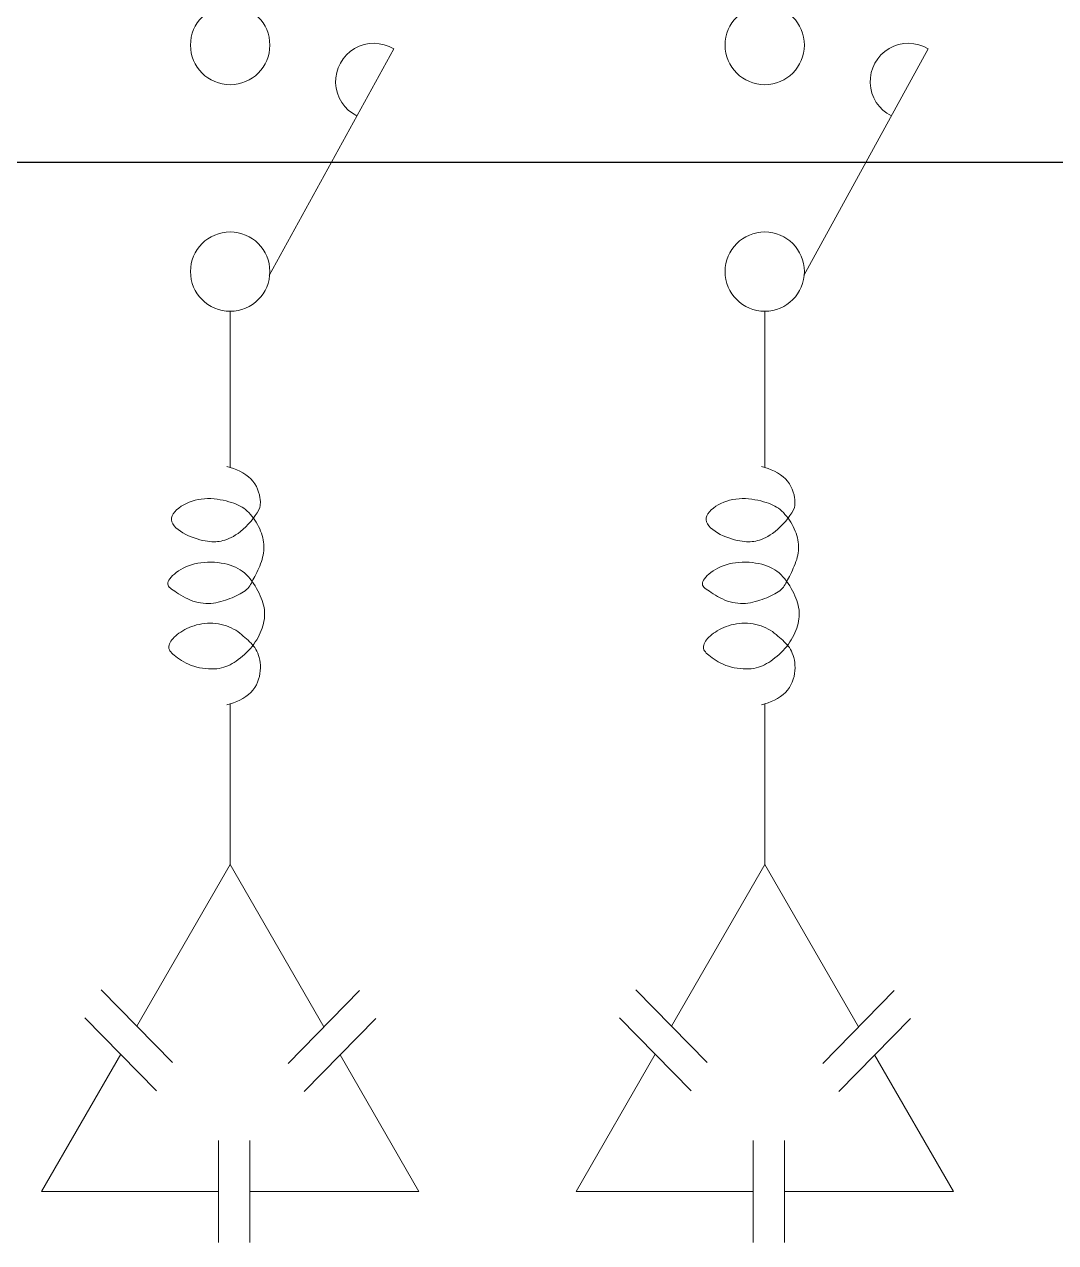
# Model space of a CAD drawing. Extents: x -5343388 to 7033982, y -486386 to 188356.
# Drawn here: x 342435 to 344080, y -411899 to -409956 of the extents above; entities that cross this region are included whole.
import ezdxf

# ---------------------------------------------------------------- set-up
doc = ezdxf.new("R2010")
doc.units = 0
doc.header["$MEASUREMENT"] = 0
doc.layers.add('wire', color=3, linetype='Continuous')
doc.layers.add('Wire Hatch', color=7, linetype='Continuous', lineweight=15)

msp = doc.modelspace()

# ---------------------------------------------------------------- linework, layer by layer
at = {"layer": 'wire'}
msp.add_lwpolyline([(338660.66116, -410175.87051), (346766.21599, -410175.87051)], dxfattribs=at)
at = {"layer": 'Wire Hatch'}
for p, q in [((342826.05997, -410356.6739), (343024.6288, -409995.06712)), ((343678.8086, -410356.6739), (343877.37742, -409995.06712)), ((342763.75441, -410662.74337), (342763.75441, -410413.68431)), ((343616.50304, -410662.74337), (343616.50304, -410413.68431)), ((342763.75441, -410662.74337), (342758.5224, -410661.19329)), ((342769.00031, -410664.54937), (342763.75441, -410662.74337)), ((342774.18904, -410666.61799), (342769.00031, -410664.54937)), ((342779.24953, -410668.9559), (342774.18904, -410666.61799)), ((342784.11071, -410671.56977), (342779.24953, -410668.9559)), ((342788.70154, -410674.46629), (342784.11071, -410671.56977)), ((342792.95095, -410677.65212), (342788.70154, -410674.46629)), ((343616.50304, -410662.74337), (343611.27102, -410661.19329)), ((343621.74894, -410664.54937), (343616.50304, -410662.74337)), ((343626.93766, -410666.61799), (343621.74894, -410664.54937)), ((343631.99815, -410668.9559), (343626.93766, -410666.61799)), ((343636.85934, -410671.56977), (343631.99815, -410668.9559)), ((343641.45016, -410674.46629), (343636.85934, -410671.56977)), ((343645.69957, -410677.65212), (343641.45016, -410674.46629)), ((342796.78787, -410681.13394), (342792.95095, -410677.65212)), ((342800.15635, -410684.90917), (342796.78787, -410681.13394)), ((342803.06089, -410688.9381), (342800.15635, -410684.90917)), ((342805.5211, -410693.17178), (342803.06089, -410688.9381)), ((342807.55656, -410697.56124), (342805.5211, -410693.17178)), ((343649.53649, -410681.13394), (343645.69957, -410677.65212)), ((343652.90497, -410684.90917), (343649.53649, -410681.13394)), ((343655.80952, -410688.9381), (343652.90497, -410684.90917)), ((343658.26972, -410693.17178), (343655.80952, -410688.9381)), ((343660.30519, -410697.56124), (343658.26972, -410693.17178)), ((342707.74572, -410715.16753), (342712.63618, -410714.06441)), ((342712.63618, -410714.06441), (342717.62139, -410713.25061)), ((342717.62139, -410713.25061), (342722.67847, -410712.73058)), ((342722.67847, -410712.73058), (342727.78456, -410712.50877)), ((342727.78456, -410712.50877), (342732.91352, -410712.58333)), ((342732.91352, -410712.58333), (342738.02615, -410712.92717)), ((342738.02615, -410712.92717), (342743.07997, -410713.50692)), ((342743.07997, -410713.50692), (342748.0325, -410714.28919)), ((342748.0325, -410714.28919), (342752.84128, -410715.2406)), ((342809.1869, -410702.05753), (342807.55656, -410697.56124)), ((342810.4317, -410706.61169), (342809.1869, -410702.05753)), ((342811.31058, -410711.17474), (342810.4317, -410706.61169)), ((342811.31058, -410711.17474), (342811.58147, -410713.33528)), ((342811.58147, -410713.33528), (342811.7753, -410715.07153)), ((342811.7753, -410715.07153), (342811.8924, -410716.56774)), ((343560.49435, -410715.16753), (343565.3848, -410714.06441)), ((343565.3848, -410714.06441), (343570.37001, -410713.25061)), ((343570.37001, -410713.25061), (343575.42709, -410712.73058)), ((343575.42709, -410712.73058), (343580.53318, -410712.50877)), ((343580.53318, -410712.50877), (343585.66215, -410712.58333)), ((343585.66215, -410712.58333), (343590.77477, -410712.92717)), ((343590.77477, -410712.92717), (343595.82859, -410713.50692)), ((343595.82859, -410713.50692), (343600.78112, -410714.28919)), ((343600.78112, -410714.28919), (343605.5899, -410715.2406)), ((343661.93552, -410702.05753), (343660.30519, -410697.56124)), ((343663.18032, -410706.61169), (343661.93552, -410702.05753)), ((343664.0592, -410711.17474), (343663.18032, -410706.61169)), ((343664.0592, -410711.17474), (343664.33009, -410713.33528)), ((343664.33009, -410713.33528), (343664.52392, -410715.07153)), ((343664.52392, -410715.07153), (343664.64102, -410716.56774)), ((342673.08577, -410736.68851), (342675.4517, -410733.51949)), ((342675.4517, -410733.51949), (342678.37105, -410730.46688)), ((342678.37105, -410730.46688), (342681.75773, -410727.56835)), ((342681.75773, -410727.56835), (342685.52567, -410724.86155)), ((342685.52567, -410724.86155), (342689.58879, -410722.38414)), ((342689.58879, -410722.38414), (342693.87155, -410720.16827)), ((342693.87155, -410720.16827), (342698.34054, -410718.22391)), ((342698.34054, -410718.22391), (342702.97289, -410716.55551)), ((342702.97289, -410716.55551), (342707.74572, -410715.16753)), ((342752.84128, -410715.2406), (342757.46382, -410716.32776)), ((342757.46382, -410716.32776), (342761.85767, -410717.5173)), ((342761.85767, -410717.5173), (342765.98033, -410718.77583)), ((342765.98033, -410718.77583), (342769.80241, -410720.07999)), ((342769.80241, -410720.07999), (342773.34678, -410721.44646)), ((342773.34678, -410721.44646), (342776.64938, -410722.90195)), ((342776.64938, -410722.90195), (342779.74614, -410724.47316)), ((342779.74614, -410724.47316), (342782.67301, -410726.18681)), ((342782.67301, -410726.18681), (342785.46592, -410728.0696)), ((342785.46592, -410728.0696), (342788.16082, -410730.14824)), ((342788.16082, -410730.14824), (342790.79364, -410732.44942)), ((342790.79364, -410732.44942), (342793.39107, -410734.9906)), ((342809.53356, -410730.6108), (342806.89394, -410735.12707)), ((342811.33815, -410726.89637), (342809.53356, -410730.6108)), ((342811.59989, -410723.83684), (342811.33815, -410726.89637)), ((342811.7865, -410721.45845), (342811.59989, -410723.83684)), ((342811.89767, -410719.57696), (342811.7865, -410721.45845)), ((342811.8924, -410716.56774), (342811.93308, -410718.00813)), ((342811.93308, -410718.00813), (342811.89767, -410719.57696)), ((343525.83439, -410736.68851), (343528.20032, -410733.51949)), ((343528.20032, -410733.51949), (343531.11967, -410730.46688)), ((343531.11967, -410730.46688), (343534.50635, -410727.56835)), ((343534.50635, -410727.56835), (343538.27429, -410724.86155)), ((343538.27429, -410724.86155), (343542.33742, -410722.38414)), ((343542.33742, -410722.38414), (343546.62017, -410720.16827)), ((343546.62017, -410720.16827), (343551.08916, -410718.22391)), ((343551.08916, -410718.22391), (343555.72151, -410716.55551)), ((343555.72151, -410716.55551), (343560.49435, -410715.16753)), ((343605.5899, -410715.2406), (343610.21245, -410716.32776)), ((343610.21245, -410716.32776), (343614.60629, -410717.5173)), ((343614.60629, -410717.5173), (343618.72895, -410718.77583)), ((343618.72895, -410718.77583), (343622.55103, -410720.07999)), ((343622.55103, -410720.07999), (343626.0954, -410721.44646)), ((343626.0954, -410721.44646), (343629.398, -410722.90195)), ((343629.398, -410722.90195), (343632.49476, -410724.47316)), ((343632.49476, -410724.47316), (343635.42163, -410726.18681)), ((343635.42163, -410726.18681), (343638.21455, -410728.0696)), ((343638.21455, -410728.0696), (343640.90944, -410730.14824)), ((343640.90944, -410730.14824), (343643.54226, -410732.44942)), ((343643.54226, -410732.44942), (343646.13969, -410734.9906)), ((343662.28218, -410730.6108), (343659.64256, -410735.12707)), ((343664.08677, -410726.89637), (343662.28218, -410730.6108)), ((343664.34851, -410723.83684), (343664.08677, -410726.89637)), ((343664.53512, -410721.45845), (343664.34851, -410723.83684)), ((343664.6463, -410719.57696), (343664.53512, -410721.45845)), ((343664.64102, -410716.56774), (343664.6817, -410718.00813)), ((343664.6817, -410718.00813), (343664.6463, -410719.57696)), ((342670.16925, -410746.51739), (342670.35846, -410743.22512)), ((342670.84763, -410749.77773), (342670.16925, -410746.51739)), ((342670.35846, -410743.22512), (342671.35933, -410739.93628)), ((342672.32901, -410752.98003), (342670.84763, -410749.77773)), ((342671.35933, -410739.93628), (342673.08577, -410736.68851)), ((342674.51868, -410756.1005), (342672.32901, -410752.98003)), ((342792.59232, -410753.38442), (342788.50345, -410757.58562)), ((342796.56027, -410748.95571), (342792.59232, -410753.38442)), ((342793.39107, -410734.9906), (342795.94275, -410737.75209)), ((342795.94275, -410737.75209), (342798.42909, -410740.70499)), ((342800.32283, -410744.38176), (342796.56027, -410748.95571)), ((342798.42909, -410740.70499), (342800.83048, -410743.82034)), ((342803.79554, -410739.7448), (342800.32283, -410744.38176)), ((342800.83048, -410743.82034), (342803.12733, -410747.06923)), ((342803.12733, -410747.06923), (342805.30002, -410750.42272)), ((342806.89394, -410735.12707), (342803.79554, -410739.7448)), ((342805.30002, -410750.42272), (342807.32895, -410753.85187)), ((342807.32895, -410753.85187), (342809.19452, -410757.32776)), ((343522.91787, -410746.51739), (343523.10708, -410743.22512)), ((343523.59625, -410749.77773), (343522.91787, -410746.51739)), ((343523.10708, -410743.22512), (343524.10795, -410739.93628)), ((343525.07763, -410752.98003), (343523.59625, -410749.77773)), ((343524.10795, -410739.93628), (343525.83439, -410736.68851)), ((343527.2673, -410756.1005), (343525.07763, -410752.98003)), ((343645.34094, -410753.38442), (343641.25207, -410757.58562)), ((343649.30889, -410748.95571), (343645.34094, -410753.38442)), ((343646.13969, -410734.9906), (343648.69137, -410737.75209)), ((343648.69137, -410737.75209), (343651.17771, -410740.70499)), ((343653.07145, -410744.38176), (343649.30889, -410748.95571)), ((343651.17771, -410740.70499), (343653.57911, -410743.82034)), ((343656.54417, -410739.7448), (343653.07145, -410744.38176)), ((343653.57911, -410743.82034), (343655.87595, -410747.06923)), ((343655.87595, -410747.06923), (343658.04864, -410750.42272)), ((343659.64256, -410735.12707), (343656.54417, -410739.7448)), ((343658.04864, -410750.42272), (343660.07757, -410753.85187)), ((343660.07757, -410753.85187), (343661.94314, -410757.32776)), ((342677.32191, -410759.11536), (342674.51868, -410756.1005)), ((342680.64398, -410762.00081), (342677.32191, -410759.11536)), ((342684.39016, -410764.73306), (342680.64398, -410762.00081)), ((342688.46574, -410767.28832), (342684.39016, -410764.73306)), ((342692.77598, -410769.6428), (342688.46574, -410767.28832)), ((342697.23264, -410771.77728), (342692.77598, -410769.6428)), ((342701.77338, -410773.69076), (342697.23264, -410771.77728)), ((342768.81692, -410772.85607), (342765.24923, -410774.72616)), ((342772.51407, -410770.63521), (342768.81692, -410772.85607)), ((342776.3417, -410768.02244), (342772.51407, -410770.63521)), ((342780.3008, -410764.97659), (342776.3417, -410768.02244)), ((342784.37812, -410761.47709), (342780.3008, -410764.97659)), ((342788.50345, -410757.58562), (342784.37812, -410761.47709)), ((342809.19452, -410757.32776), (342810.88013, -410760.82554)), ((342810.88013, -410760.82554), (342812.38113, -410764.33666)), ((342812.38113, -410764.33666), (342813.69591, -410767.85669)), ((342813.69591, -410767.85669), (342814.82282, -410771.38117)), ((342814.82282, -410771.38117), (342815.76024, -410774.90565)), ((343530.07053, -410759.11536), (343527.2673, -410756.1005)), ((343533.3926, -410762.00081), (343530.07053, -410759.11536)), ((343537.13879, -410764.73306), (343533.3926, -410762.00081)), ((343541.21436, -410767.28832), (343537.13879, -410764.73306)), ((343545.5246, -410769.6428), (343541.21436, -410767.28832)), ((343549.98127, -410771.77728), (343545.5246, -410769.6428)), ((343554.522, -410773.69076), (343549.98127, -410771.77728)), ((343621.56554, -410772.85607), (343617.99785, -410774.72616)), ((343625.2627, -410770.63521), (343621.56554, -410772.85607)), ((343629.09032, -410768.02244), (343625.2627, -410770.63521)), ((343633.04942, -410764.97659), (343629.09032, -410768.02244)), ((343637.12674, -410761.47709), (343633.04942, -410764.97659)), ((343641.25207, -410757.58562), (343637.12674, -410761.47709)), ((343661.94314, -410757.32776), (343663.62875, -410760.82554)), ((343663.62875, -410760.82554), (343665.12975, -410764.33666)), ((343665.12975, -410764.33666), (343666.44453, -410767.85669)), ((343666.44453, -410767.85669), (343667.57144, -410771.38117)), ((343667.57144, -410771.38117), (343668.50886, -410774.90565)), ((342706.34232, -410775.38686), (342701.77338, -410773.69076)), ((342710.88358, -410776.86914), (342706.34232, -410775.38686)), ((342715.3413, -410778.14121), (342710.88358, -410776.86914)), ((342719.6596, -410779.20665), (342715.3413, -410778.14121)), ((342723.78262, -410780.06904), (342719.6596, -410779.20665)), ((342727.65446, -410780.73198), (342723.78262, -410780.06904)), ((342731.23758, -410781.19951), (342727.65446, -410780.73198)), ((342734.56759, -410781.47753), (342731.23758, -410781.19951)), ((342737.69845, -410781.57239), (342734.56759, -410781.47753)), ((342740.68409, -410781.49046), (342737.69845, -410781.57239)), ((342743.57844, -410781.23808), (342740.68409, -410781.49046)), ((342746.43546, -410780.82161), (342743.57844, -410781.23808)), ((342749.30907, -410780.24741), (342746.43546, -410780.82161)), ((342752.25321, -410779.52184), (342749.30907, -410780.24741)), ((342755.31301, -410778.64332), (342752.25321, -410779.52184)), ((342758.49828, -410777.57864), (342755.31301, -410778.64332)), ((342761.81002, -410776.28664), (342758.49828, -410777.57864)), ((342765.24923, -410774.72616), (342761.81002, -410776.28664)), ((342815.76024, -410774.90565), (342816.50652, -410778.42568)), ((342816.50652, -410778.42568), (342817.06004, -410781.93681)), ((342817.06004, -410781.93681), (342817.41916, -410785.43458)), ((342817.5542, -410792.38414), (342817.33584, -410795.84334)), ((342817.41916, -410785.43458), (342817.58306, -410788.91604)), ((342817.58306, -410788.91604), (342817.5542, -410792.38414)), ((343559.09094, -410775.38686), (343554.522, -410773.69076)), ((343563.63221, -410776.86914), (343559.09094, -410775.38686)), ((343568.08993, -410778.14121), (343563.63221, -410776.86914)), ((343572.40823, -410779.20665), (343568.08993, -410778.14121)), ((343576.53124, -410780.06904), (343572.40823, -410779.20665)), ((343580.40309, -410780.73198), (343576.53124, -410780.06904)), ((343583.9862, -410781.19951), (343580.40309, -410780.73198)), ((343587.31622, -410781.47753), (343583.9862, -410781.19951)), ((343590.44707, -410781.57239), (343587.31622, -410781.47753)), ((343593.43271, -410781.49046), (343590.44707, -410781.57239)), ((343596.32707, -410781.23808), (343593.43271, -410781.49046)), ((343599.18408, -410780.82161), (343596.32707, -410781.23808)), ((343602.05769, -410780.24741), (343599.18408, -410780.82161)), ((343605.00184, -410779.52184), (343602.05769, -410780.24741)), ((343608.06163, -410778.64332), (343605.00184, -410779.52184)), ((343611.2469, -410777.57864), (343608.06163, -410778.64332)), ((343614.55864, -410776.28664), (343611.2469, -410777.57864)), ((343617.99785, -410774.72616), (343614.55864, -410776.28664)), ((343668.50886, -410774.90565), (343669.25514, -410778.42568)), ((343669.25514, -410778.42568), (343669.80866, -410781.93681)), ((343669.80866, -410781.93681), (343670.16778, -410785.43458)), ((343670.30282, -410792.38414), (343670.08447, -410795.84334)), ((343670.16778, -410785.43458), (343670.33168, -410788.91604)), ((343670.33168, -410788.91604), (343670.30282, -410792.38414)), ((342814.63278, -410809.68013), (342813.51594, -410813.16159)), ((342815.57646, -410806.21203), (342814.63278, -410809.68013)), ((342816.3437, -410802.75283), (342815.57646, -410806.21203)), ((342816.93126, -410799.29808), (342816.3437, -410802.75283)), ((342817.33584, -410795.84334), (342816.93126, -410799.29808)), ((343667.3814, -410809.68013), (343666.26456, -410813.16159)), ((343668.32508, -410806.21203), (343667.3814, -410809.68013)), ((343669.09233, -410802.75283), (343668.32508, -410806.21203)), ((343669.67988, -410799.29808), (343669.09233, -410802.75283)), ((343670.08447, -410795.84334), (343669.67988, -410799.29808)), ((342674.72738, -410832.86782), (342677.81843, -410830.38006)), ((342677.81843, -410830.38006), (342681.22476, -410827.97464)), ((342681.22476, -410827.97464), (342684.91996, -410825.69015)), ((342684.91996, -410825.69015), (342688.88308, -410823.55031)), ((342688.88308, -410823.55031), (342693.0945, -410821.57516)), ((342693.0945, -410821.57516), (342697.53463, -410819.78473)), ((342697.53463, -410819.78473), (342702.18386, -410818.19905)), ((342702.18386, -410818.19905), (342707.02258, -410816.83814)), ((342707.02258, -410816.83814), (342712.0312, -410815.72205)), ((342712.0312, -410815.72205), (342717.19012, -410814.87078)), ((342717.19012, -410814.87078), (342722.47481, -410814.2992)), ((342722.47481, -410814.2992), (342727.84119, -410814.00135)), ((342727.84119, -410814.00135), (342733.24024, -410813.96611)), ((342733.24024, -410813.96611), (342738.62296, -410814.18236)), ((342738.62296, -410814.18236), (342743.94033, -410814.63896)), ((342743.94033, -410814.63896), (342749.14335, -410815.32479)), ((342749.14335, -410815.32479), (342754.18301, -410816.22872)), ((342754.18301, -410816.22872), (342759.0103, -410817.33963)), ((342759.0103, -410817.33963), (342763.58711, -410818.64972)), ((342763.58711, -410818.64972), (342767.91887, -410820.16455)), ((342767.91887, -410820.16455), (342772.02193, -410821.89304)), ((342772.02193, -410821.89304), (342775.91262, -410823.84408)), ((342775.91262, -410823.84408), (342779.60729, -410826.02657)), ((342779.60729, -410826.02657), (342783.12225, -410828.44942)), ((342783.12225, -410828.44942), (342786.47385, -410831.12152)), ((342786.47385, -410831.12152), (342789.67844, -410834.05179)), ((342806.12934, -410830.32219), (342804.53767, -410833.53844)), ((342807.73081, -410827.00135), (342806.12934, -410830.32219)), ((342809.30615, -410823.60038), (342807.73081, -410827.00135)), ((342810.81941, -410820.14378), (342809.30615, -410823.60038)), ((342812.23465, -410816.65602), (342810.81941, -410820.14378)), ((342813.51594, -410813.16159), (342812.23465, -410816.65602)), ((343527.476, -410832.86782), (343530.56705, -410830.38006)), ((343530.56705, -410830.38006), (343533.97338, -410827.97464)), ((343533.97338, -410827.97464), (343537.66858, -410825.69015)), ((343537.66858, -410825.69015), (343541.6317, -410823.55031)), ((343541.6317, -410823.55031), (343545.84312, -410821.57516)), ((343545.84312, -410821.57516), (343550.28325, -410819.78473)), ((343550.28325, -410819.78473), (343554.93248, -410818.19905)), ((343554.93248, -410818.19905), (343559.77121, -410816.83814)), ((343559.77121, -410816.83814), (343564.77983, -410815.72205)), ((343564.77983, -410815.72205), (343569.93874, -410814.87078)), ((343569.93874, -410814.87078), (343575.22344, -410814.2992)), ((343575.22344, -410814.2992), (343580.58982, -410814.00135)), ((343580.58982, -410814.00135), (343585.98887, -410813.96611)), ((343585.98887, -410813.96611), (343591.37158, -410814.18236)), ((343591.37158, -410814.18236), (343596.68895, -410814.63896)), ((343596.68895, -410814.63896), (343601.89197, -410815.32479)), ((343601.89197, -410815.32479), (343606.93163, -410816.22872)), ((343606.93163, -410816.22872), (343611.75892, -410817.33963)), ((343611.75892, -410817.33963), (343616.33573, -410818.64972)), ((343616.33573, -410818.64972), (343620.66749, -410820.16455)), ((343620.66749, -410820.16455), (343624.77055, -410821.89304)), ((343624.77055, -410821.89304), (343628.66125, -410823.84408)), ((343628.66125, -410823.84408), (343632.35591, -410826.02657)), ((343632.35591, -410826.02657), (343635.87087, -410828.44942)), ((343635.87087, -410828.44942), (343639.22248, -410831.12152)), ((343639.22248, -410831.12152), (343642.42706, -410834.05179)), ((343658.87796, -410830.32219), (343657.28629, -410833.53844)), ((343660.47944, -410827.00135), (343658.87796, -410830.32219)), ((343662.05477, -410823.60038), (343660.47944, -410827.00135)), ((343663.56803, -410820.14378), (343662.05477, -410823.60038)), ((343664.98328, -410816.65602), (343663.56803, -410820.14378)), ((343666.26456, -410813.16159), (343664.98328, -410816.65602)), ((342664.24157, -410849.05105), (342664.35728, -410847.15565)), ((342664.60777, -410850.78176), (342664.24157, -410849.05105)), ((342664.35728, -410847.15565), (342664.97342, -410845.06181)), ((342665.42811, -410852.39675), (342664.60777, -410850.78176)), ((342664.97342, -410845.06181), (342666.07147, -410842.7966)), ((342666.07147, -410842.7966), (342667.62367, -410840.40231)), ((342667.62367, -410840.40231), (342669.60223, -410837.92123)), ((342669.60223, -410837.92123), (342671.97939, -410835.39563)), ((342671.97939, -410835.39563), (342674.72738, -410832.86782)), ((342789.67844, -410834.05179), (342792.74852, -410837.24096)), ((342792.74852, -410837.24096), (342795.68137, -410840.65713)), ((342796.29996, -410849.67197), (342794.91957, -410851.8552)), ((342795.68137, -410840.65713), (342798.47048, -410844.26025)), ((342797.60194, -410847.36411), (342796.29996, -410849.67197)), ((342798.87452, -410844.91826), (342797.60194, -410847.36411)), ((342798.47048, -410844.26025), (342801.10929, -410848.01025)), ((342800.1667, -410842.32108), (342798.87452, -410844.91826)), ((342801.52749, -410839.55921), (342800.1667, -410842.32108)), ((342801.10929, -410848.01025), (342803.59127, -410851.86707)), ((342802.99174, -410836.6256), (342801.52749, -410839.55921)), ((342804.53767, -410833.53844), (342802.99174, -410836.6256)), ((343516.99019, -410849.05105), (343517.1059, -410847.15565)), ((343517.35639, -410850.78176), (343516.99019, -410849.05105)), ((343517.1059, -410847.15565), (343517.72204, -410845.06181)), ((343518.17673, -410852.39675), (343517.35639, -410850.78176)), ((343517.72204, -410845.06181), (343518.8201, -410842.7966)), ((343518.8201, -410842.7966), (343520.37229, -410840.40231)), ((343520.37229, -410840.40231), (343522.35085, -410837.92123)), ((343522.35085, -410837.92123), (343524.72801, -410835.39563)), ((343524.72801, -410835.39563), (343527.476, -410832.86782)), ((343642.42706, -410834.05179), (343645.49714, -410837.24096)), ((343645.49714, -410837.24096), (343648.43, -410840.65713)), ((343649.04859, -410849.67197), (343647.66819, -410851.8552)), ((343648.43, -410840.65713), (343651.2191, -410844.26025)), ((343650.35057, -410847.36411), (343649.04859, -410849.67197)), ((343651.62314, -410844.91826), (343650.35057, -410847.36411)), ((343651.2191, -410844.26025), (343653.85791, -410848.01025)), ((343652.91532, -410842.32108), (343651.62314, -410844.91826)), ((343654.27611, -410839.55921), (343652.91532, -410842.32108)), ((343653.85791, -410848.01025), (343656.33989, -410851.86707)), ((343655.74036, -410836.6256), (343654.27611, -410839.55921)), ((343657.28629, -410833.53844), (343655.74036, -410836.6256)), ((342666.67482, -410853.94497), (342665.42811, -410852.39675)), ((342668.32013, -410855.47538), (342666.67482, -410853.94497)), ((342670.33626, -410857.03695), (342668.32013, -410855.47538)), ((342672.69545, -410858.67864), (342670.33626, -410857.03695)), ((342675.36993, -410860.44942), (342672.69545, -410858.67864)), ((342678.3311, -410862.38042), (342675.36993, -410860.44942)), ((342681.54712, -410864.43161), (342678.3311, -410862.38042)), ((342684.98531, -410866.54511), (342681.54712, -410864.43161)), ((342688.61299, -410868.66307), (342684.98531, -410866.54511)), ((342692.3975, -410870.72761), (342688.61299, -410868.66307)), ((342770.22361, -410869.26173), (342766.81673, -410870.70461)), ((342773.52757, -410867.77879), (342770.22361, -410869.26173)), ((342776.7041, -410866.25134), (342773.52757, -410867.77879)), ((342779.72872, -410864.67494), (342776.7041, -410866.25134)), ((342782.5769, -410863.04511), (342779.72872, -410864.67494)), ((342785.22415, -410861.35743), (342782.5769, -410863.04511)), ((342787.64596, -410859.60743), (342785.22415, -410861.35743)), ((342789.81784, -410857.79066), (342787.64596, -410859.60743)), ((342791.72752, -410855.9012), (342789.81784, -410857.79066)), ((342793.41176, -410853.92716), (342791.72752, -410855.9012)), ((342794.91957, -410851.8552), (342793.41176, -410853.92716)), ((342803.59127, -410851.86707), (342805.90989, -410855.79066)), ((342805.90989, -410855.79066), (342808.05862, -410859.74096)), ((342808.05862, -410859.74096), (342810.03093, -410863.6779)), ((342810.03093, -410863.6779), (342811.82026, -410867.56885)), ((342811.82026, -410867.56885), (342813.4201, -410871.41084)), ((343519.42344, -410853.94497), (343518.17673, -410852.39675)), ((343521.06875, -410855.47538), (343519.42344, -410853.94497)), ((343523.08488, -410857.03695), (343521.06875, -410855.47538)), ((343525.44408, -410858.67864), (343523.08488, -410857.03695)), ((343528.11855, -410860.44942), (343525.44408, -410858.67864)), ((343531.07973, -410862.38042), (343528.11855, -410860.44942)), ((343534.29574, -410864.43161), (343531.07973, -410862.38042)), ((343537.73393, -410866.54511), (343534.29574, -410864.43161)), ((343541.36161, -410868.66307), (343537.73393, -410866.54511)), ((343545.14612, -410870.72761), (343541.36161, -410868.66307)), ((343622.97223, -410869.26173), (343619.56536, -410870.70461)), ((343626.27619, -410867.77879), (343622.97223, -410869.26173)), ((343629.45273, -410866.25134), (343626.27619, -410867.77879)), ((343632.47734, -410864.67494), (343629.45273, -410866.25134)), ((343635.32552, -410863.04511), (343632.47734, -410864.67494)), ((343637.97277, -410861.35743), (343635.32552, -410863.04511)), ((343640.39459, -410859.60743), (343637.97277, -410861.35743)), ((343642.56646, -410857.79066), (343640.39459, -410859.60743)), ((343644.47614, -410855.9012), (343642.56646, -410857.79066)), ((343646.16038, -410853.92716), (343644.47614, -410855.9012)), ((343647.66819, -410851.8552), (343646.16038, -410853.92716)), ((343656.33989, -410851.86707), (343658.65852, -410855.79066)), ((343658.65852, -410855.79066), (343660.80725, -410859.74096)), ((343660.80725, -410859.74096), (343662.77955, -410863.6779)), ((343662.77955, -410863.6779), (343664.56889, -410867.56885)), ((343664.56889, -410867.56885), (343666.16872, -410871.41084)), ((342696.30616, -410872.68087), (342692.3975, -410870.72761)), ((342700.3063, -410874.46499), (342696.30616, -410872.68087)), ((342704.36526, -410876.02212), (342700.3063, -410874.46499)), ((342708.45416, -410877.30587), (342704.36526, -410876.02212)), ((342712.5594, -410878.31588), (342708.45416, -410877.30587)), ((342716.67117, -410879.06329), (342712.5594, -410878.31588)), ((342720.77968, -410879.55921), (342716.67117, -410879.06329)), ((342724.87512, -410879.81477), (342720.77968, -410879.55921)), ((342728.94769, -410879.84111), (342724.87512, -410879.81477)), ((342732.98758, -410879.64934), (342728.94769, -410879.84111)), ((342736.985, -410879.2506), (342732.98758, -410879.64934)), ((342740.93124, -410878.6575), (342736.985, -410879.2506)), ((342744.82193, -410877.88858), (342740.93124, -410878.6575)), ((342748.65381, -410876.96388), (342744.82193, -410877.88858)), ((342752.42362, -410875.90342), (342748.65381, -410876.96388)), ((342756.12808, -410874.72723), (342752.42362, -410875.90342)), ((342759.76393, -410873.45535), (342756.12808, -410874.72723)), ((342763.32791, -410872.1078), (342759.76393, -410873.45535)), ((342766.81673, -410870.70461), (342763.32791, -410872.1078)), ((342813.4201, -410871.41084), (342814.82391, -410875.20832)), ((342814.82391, -410875.20832), (342816.02515, -410878.96574)), ((342816.02515, -410878.96574), (342817.01729, -410882.68755)), ((342817.01729, -410882.68755), (342817.7938, -410886.3782)), ((342817.7938, -410886.3782), (342818.34813, -410890.04214)), ((343549.05478, -410872.68087), (343545.14612, -410870.72761)), ((343553.05493, -410874.46499), (343549.05478, -410872.68087)), ((343557.11388, -410876.02212), (343553.05493, -410874.46499)), ((343561.20278, -410877.30587), (343557.11388, -410876.02212)), ((343565.30802, -410878.31588), (343561.20278, -410877.30587)), ((343569.4198, -410879.06329), (343565.30802, -410878.31588)), ((343573.5283, -410879.55921), (343569.4198, -410879.06329)), ((343577.62374, -410879.81477), (343573.5283, -410879.55921)), ((343581.69631, -410879.84111), (343577.62374, -410879.81477)), ((343585.7362, -410879.64934), (343581.69631, -410879.84111)), ((343589.73363, -410879.2506), (343585.7362, -410879.64934)), ((343593.67986, -410878.6575), (343589.73363, -410879.2506)), ((343597.57055, -410877.88858), (343593.67986, -410878.6575)), ((343601.40244, -410876.96388), (343597.57055, -410877.88858)), ((343605.17224, -410875.90342), (343601.40244, -410876.96388)), ((343608.87671, -410874.72723), (343605.17224, -410875.90342)), ((343612.51256, -410873.45535), (343608.87671, -410874.72723)), ((343616.07653, -410872.1078), (343612.51256, -410873.45535)), ((343619.56536, -410870.70461), (343616.07653, -410872.1078)), ((343666.16872, -410871.41084), (343667.57253, -410875.20832)), ((343667.57253, -410875.20832), (343668.77377, -410878.96574)), ((343668.77377, -410878.96574), (343669.76591, -410882.68755)), ((343669.76591, -410882.68755), (343670.54242, -410886.3782)), ((343670.54242, -410886.3782), (343671.09675, -410890.04214)), ((342817.69796, -410908.14081), (342816.91492, -410911.76061)), ((342818.2719, -410904.5299), (342817.69796, -410908.14081)), ((342818.6302, -410900.92122), (342818.2719, -410904.5299)), ((342818.34813, -410890.04214), (342818.67376, -410893.68384)), ((342818.76633, -410897.30809), (342818.6302, -410900.92122)), ((342818.67376, -410893.68384), (342818.76633, -410897.30809)), ((343670.44658, -410908.14081), (343669.66354, -410911.76061)), ((343671.02052, -410904.5299), (343670.44658, -410908.14081)), ((343671.37882, -410900.92122), (343671.02052, -410904.5299)), ((343671.09675, -410890.04214), (343671.42239, -410893.68384)), ((343671.51496, -410897.30809), (343671.37882, -410900.92122)), ((343671.42239, -410893.68384), (343671.51496, -410897.30809)), ((342679.39512, -410929.50579), (342682.07314, -410927.42567)), ((342682.07314, -410927.42567), (342684.95372, -410925.39897)), ((342684.95372, -410925.39897), (342688.03034, -410923.44348)), ((342688.03034, -410923.44348), (342691.29645, -410921.57701)), ((342691.29645, -410921.57701), (342694.74553, -410919.81736)), ((342694.74553, -410919.81736), (342698.37103, -410918.18235)), ((342698.37103, -410918.18235), (342702.16425, -410916.68903)), ((342702.16425, -410916.68903), (342706.10777, -410915.35149)), ((342706.10777, -410915.35149), (342710.18197, -410914.18309)), ((342710.18197, -410914.18309), (342714.36725, -410913.19719)), ((342714.36725, -410913.19719), (342718.64402, -410912.40713)), ((342718.64402, -410912.40713), (342722.99267, -410911.82627)), ((342722.99267, -410911.82627), (342727.39359, -410911.46796)), ((342727.39359, -410911.46796), (342731.82718, -410911.34556)), ((342731.82718, -410911.34556), (342736.27275, -410911.46907)), ((342736.27275, -410911.46907), (342740.70526, -410911.83517)), ((342740.70526, -410911.83517), (342745.09855, -410912.43717)), ((342745.09855, -410912.43717), (342749.42651, -410913.2684)), ((342749.42651, -410913.2684), (342753.66298, -410914.32219)), ((342753.66298, -410914.32219), (342757.78183, -410915.59185)), ((342757.78183, -410915.59185), (342761.75693, -410917.0707)), ((342761.75693, -410917.0707), (342765.56213, -410918.75208)), ((342765.56213, -410918.75208), (342769.17756, -410920.62486)), ((342769.17756, -410920.62486), (342772.60839, -410922.66009)), ((342772.60839, -410922.66009), (342775.86607, -410924.82441)), ((342775.86607, -410924.82441), (342778.96201, -410927.08443)), ((342778.96201, -410927.08443), (342781.90767, -410929.40676)), ((342811.82162, -410926.45794), (342810.08538, -410930.19125)), ((342813.37654, -410922.74021), (342811.82162, -410926.45794)), ((342814.74768, -410919.05364), (342813.37654, -410922.74021)), ((342815.92931, -410915.396), (342814.74768, -410919.05364)), ((342816.91492, -410911.76061), (342815.92931, -410915.396)), ((343532.14375, -410929.50579), (343534.82176, -410927.42567)), ((343534.82176, -410927.42567), (343537.70235, -410925.39897)), ((343537.70235, -410925.39897), (343540.77896, -410923.44348)), ((343540.77896, -410923.44348), (343544.04507, -410921.57701)), ((343544.04507, -410921.57701), (343547.49415, -410919.81736)), ((343547.49415, -410919.81736), (343551.11965, -410918.18235)), ((343551.11965, -410918.18235), (343554.91288, -410916.68903)), ((343554.91288, -410916.68903), (343558.85639, -410915.35149)), ((343558.85639, -410915.35149), (343562.93059, -410914.18309)), ((343562.93059, -410914.18309), (343567.11588, -410913.19719)), ((343567.11588, -410913.19719), (343571.39264, -410912.40713)), ((343571.39264, -410912.40713), (343575.74129, -410911.82627)), ((343575.74129, -410911.82627), (343580.14221, -410911.46796)), ((343580.14221, -410911.46796), (343584.5758, -410911.34556)), ((343584.5758, -410911.34556), (343589.02138, -410911.46907)), ((343589.02138, -410911.46907), (343593.45388, -410911.83517)), ((343593.45388, -410911.83517), (343597.84718, -410912.43717)), ((343597.84718, -410912.43717), (343602.17513, -410913.2684)), ((343602.17513, -410913.2684), (343606.4116, -410914.32219)), ((343606.4116, -410914.32219), (343610.53045, -410915.59185)), ((343610.53045, -410915.59185), (343614.50555, -410917.0707)), ((343614.50555, -410917.0707), (343618.31075, -410918.75208)), ((343618.31075, -410918.75208), (343621.92618, -410920.62486)), ((343621.92618, -410920.62486), (343625.35702, -410922.66009)), ((343625.35702, -410922.66009), (343628.61469, -410924.82441)), ((343628.61469, -410924.82441), (343631.71064, -410927.08443)), ((343631.71064, -410927.08443), (343634.65629, -410929.40676)), ((343664.57025, -410926.45794), (343662.834, -410930.19125)), ((343666.12516, -410922.74021), (343664.57025, -410926.45794)), ((343667.4963, -410919.05364), (343666.12516, -410922.74021)), ((343668.67794, -410915.396), (343667.4963, -410919.05364)), ((343669.66354, -410911.76061), (343668.67794, -410915.396)), ((342665.89069, -410950.08739), (342665.95358, -410948.20164)), ((342665.95358, -410948.20164), (342666.34156, -410946.25356)), ((342666.34156, -410946.25356), (342667.03993, -410944.25208)), ((342667.03993, -410944.25208), (342668.03397, -410942.20609)), ((342668.03397, -410942.20609), (342669.309, -410940.12448)), ((342669.309, -410940.12448), (342670.8503, -410938.01618)), ((342670.8503, -410938.01618), (342672.64318, -410935.89006)), ((342672.64318, -410935.89006), (342674.67293, -410933.75505)), ((342674.67293, -410933.75505), (342676.92621, -410931.62152)), ((342676.92621, -410931.62152), (342679.39512, -410929.50579)), ((342781.90767, -410929.40676), (342784.71447, -410931.75802)), ((342784.71447, -410931.75802), (342787.39384, -410934.10483)), ((342787.39384, -410934.10483), (342789.95724, -410936.4138)), ((342789.95724, -410936.4138), (342792.41336, -410938.66417)), ((342792.41336, -410938.66417), (342794.76002, -410940.88561)), ((342794.76002, -410940.88561), (342796.99234, -410943.1204)), ((342796.99234, -410943.1204), (342799.1054, -410945.41083)), ((342801.35977, -410944.87968), (342798.74138, -410948.39043)), ((342799.1054, -410945.41083), (342801.09431, -410947.79919)), ((342801.09431, -410947.79919), (342802.95417, -410950.32775)), ((342803.805, -410941.28435), (342801.35977, -410944.87968)), ((342806.07543, -410937.62449), (342803.805, -410941.28435)), ((342808.16944, -410933.92011), (342806.07543, -410937.62449)), ((342810.08538, -410930.19125), (342808.16944, -410933.92011)), ((343518.63931, -410950.08739), (343518.7022, -410948.20164)), ((343518.7022, -410948.20164), (343519.09019, -410946.25356)), ((343519.09019, -410946.25356), (343519.78855, -410944.25208)), ((343519.78855, -410944.25208), (343520.7826, -410942.20609)), ((343520.7826, -410942.20609), (343522.05762, -410940.12448)), ((343522.05762, -410940.12448), (343523.59892, -410938.01618)), ((343523.59892, -410938.01618), (343525.3918, -410935.89006)), ((343525.3918, -410935.89006), (343527.42155, -410933.75505)), ((343527.42155, -410933.75505), (343529.67483, -410931.62152)), ((343529.67483, -410931.62152), (343532.14375, -410929.50579)), ((343634.65629, -410929.40676), (343637.46309, -410931.75802)), ((343637.46309, -410931.75802), (343640.14247, -410934.10483)), ((343640.14247, -410934.10483), (343642.70586, -410936.4138)), ((343642.70586, -410936.4138), (343645.16198, -410938.66417)), ((343645.16198, -410938.66417), (343647.50865, -410940.88561)), ((343647.50865, -410940.88561), (343649.74096, -410943.1204)), ((343649.74096, -410943.1204), (343651.85402, -410945.41083)), ((343654.10839, -410944.87968), (343651.49, -410948.39043)), ((343651.85402, -410945.41083), (343653.84293, -410947.79919)), ((343653.84293, -410947.79919), (343655.70279, -410950.32775)), ((343656.55362, -410941.28435), (343654.10839, -410944.87968)), ((343658.82406, -410937.62449), (343656.55362, -410941.28435)), ((343660.91806, -410933.92011), (343658.82406, -410937.62449)), ((343662.834, -410930.19125), (343660.91806, -410933.92011)), ((342666.16404, -410951.90713), (342665.89069, -410950.08739)), ((342666.77066, -410953.6779), (342666.16404, -410951.90713)), ((342667.70399, -410955.42196), (342666.77066, -410953.6779)), ((342668.9575, -410957.16158), (342667.70399, -410955.42196)), ((342670.52467, -410958.91899), (342668.9575, -410957.16158)), ((342672.39896, -410960.71647), (342670.52467, -410958.91899)), ((342674.57382, -410962.57626), (342672.39896, -410960.71647)), ((342677.04274, -410964.52063), (342674.57382, -410962.57626)), ((342679.79781, -410966.56068), (342677.04274, -410964.52063)), ((342682.82569, -410968.66306), (342679.79781, -410966.56068)), ((342780.06469, -410966.78917), (342776.70111, -410969.31588)), ((342783.40541, -410964.09333), (342780.06469, -410966.78917)), ((342786.69385, -410961.23724), (342783.40541, -410964.09333)), ((342789.9006, -410958.22982), (342786.69385, -410961.23724)), ((342792.99628, -410955.07997), (342789.9006, -410958.22982)), ((342795.95146, -410951.79659), (342792.99628, -410955.07997)), ((342798.74138, -410948.39043), (342795.95146, -410951.79659)), ((342802.95417, -410950.32775), (342804.68007, -410953.0388)), ((342804.68007, -410953.0388), (342806.26711, -410955.97463)), ((342806.26711, -410955.97463), (342807.7074, -410959.16677)), ((342807.7074, -410959.16677), (342808.98106, -410962.60371)), ((342808.98106, -410962.60371), (342810.06523, -410966.26321)), ((342810.06523, -410966.26321), (342810.93703, -410970.123)), ((343518.91267, -410951.90713), (343518.63931, -410950.08739)), ((343519.51928, -410953.6779), (343518.91267, -410951.90713)), ((343520.45261, -410955.42196), (343519.51928, -410953.6779)), ((343521.70612, -410957.16158), (343520.45261, -410955.42196)), ((343523.27329, -410958.91899), (343521.70612, -410957.16158)), ((343525.14758, -410960.71647), (343523.27329, -410958.91899)), ((343527.32244, -410962.57626), (343525.14758, -410960.71647)), ((343529.79136, -410964.52063), (343527.32244, -410962.57626)), ((343532.54643, -410966.56068), (343529.79136, -410964.52063)), ((343535.57431, -410968.66306), (343532.54643, -410966.56068)), ((343632.81332, -410966.78917), (343629.44973, -410969.31588)), ((343636.15403, -410964.09333), (343632.81332, -410966.78917)), ((343639.44247, -410961.23724), (343636.15403, -410964.09333)), ((343642.64923, -410958.22982), (343639.44247, -410961.23724)), ((343645.7449, -410955.07997), (343642.64923, -410958.22982)), ((343648.70009, -410951.79659), (343645.7449, -410955.07997)), ((343651.49, -410948.39043), (343648.70009, -410951.79659)), ((343655.70279, -410950.32775), (343657.42869, -410953.0388)), ((343657.42869, -410953.0388), (343659.01573, -410955.97463)), ((343659.01573, -410955.97463), (343660.45602, -410959.16677)), ((343660.45602, -410959.16677), (343661.72969, -410962.60371)), ((343661.72969, -410962.60371), (343662.81385, -410966.26321)), ((343662.81385, -410966.26321), (343663.68565, -410970.123)), ((342686.11167, -410970.78324), (342682.82569, -410968.66306)), ((342689.64107, -410972.87671), (342686.11167, -410970.78324)), ((342693.39917, -410974.89896), (342689.64107, -410972.87671)), ((342697.37127, -410976.80549), (342693.39917, -410974.89896)), ((342701.54267, -410978.55178), (342697.37127, -410976.80549)), ((342705.89867, -410980.09332), (342701.54267, -410978.55178)), ((342710.41802, -410981.39377), (342705.89867, -410980.09332)), ((342715.05337, -410982.44941), (342710.41802, -410981.39377)), ((342719.75078, -410983.26469), (342715.05337, -410982.44941)), ((342724.45637, -410983.84407), (342719.75078, -410983.26469)), ((342729.11622, -410984.19199), (342724.45637, -410983.84407)), ((342733.67642, -410984.31291), (342729.11622, -410984.19199)), ((342738.08305, -410984.21128), (342733.67642, -410984.31291)), ((342742.28223, -410983.89154), (342738.08305, -410984.21128)), ((342746.23581, -410983.35779), (342742.28223, -410983.89154)), ((342749.96886, -410982.61261), (342746.23581, -410983.35779)), ((342753.52222, -410981.65824), (342749.96886, -410982.61261)), ((342756.93672, -410980.49689), (342753.52222, -410981.65824)), ((342760.2532, -410979.13079), (342756.93672, -410980.49689)), ((342763.5125, -410977.56217), (342760.2532, -410979.13079)), ((342766.75547, -410975.79325), (342763.5125, -410977.56217)), ((342770.02295, -410973.82626), (342766.75547, -410975.79325)), ((342773.34406, -410971.66454), (342770.02295, -410973.82626)), ((342776.70111, -410969.31588), (342773.34406, -410971.66454)), ((342810.93703, -410970.123), (342811.57359, -410974.16083)), ((342811.84313, -410987.12003), (342811.31058, -410991.64303)), ((342811.57359, -410974.16083), (342811.95204, -410978.35445)), ((342812.04951, -410982.6816), (342811.84313, -410987.12003)), ((342811.95204, -410978.35445), (342812.04951, -410982.6816)), ((343538.8603, -410970.78324), (343535.57431, -410968.66306)), ((343542.38969, -410972.87671), (343538.8603, -410970.78324)), ((343546.14779, -410974.89896), (343542.38969, -410972.87671)), ((343550.11989, -410976.80549), (343546.14779, -410974.89896)), ((343554.29129, -410978.55178), (343550.11989, -410976.80549)), ((343558.64729, -410980.09332), (343554.29129, -410978.55178)), ((343563.16664, -410981.39377), (343558.64729, -410980.09332)), ((343567.80199, -410982.44941), (343563.16664, -410981.39377)), ((343572.49941, -410983.26469), (343567.80199, -410982.44941)), ((343577.20499, -410983.84407), (343572.49941, -410983.26469)), ((343581.86484, -410984.19199), (343577.20499, -410983.84407)), ((343586.42504, -410984.31291), (343581.86484, -410984.19199)), ((343590.83168, -410984.21128), (343586.42504, -410984.31291)), ((343595.03085, -410983.89154), (343590.83168, -410984.21128)), ((343598.98444, -410983.35779), (343595.03085, -410983.89154)), ((343602.71749, -410982.61261), (343598.98444, -410983.35779)), ((343606.27084, -410981.65824), (343602.71749, -410982.61261)), ((343609.68534, -410980.49689), (343606.27084, -410981.65824)), ((343613.00182, -410979.13079), (343609.68534, -410980.49689)), ((343616.26113, -410977.56217), (343613.00182, -410979.13079)), ((343619.5041, -410975.79325), (343616.26113, -410977.56217)), ((343622.77157, -410973.82626), (343619.5041, -410975.79325)), ((343626.09268, -410971.66454), (343622.77157, -410973.82626)), ((343629.44973, -410969.31588), (343626.09268, -410971.66454)), ((343663.68565, -410970.123), (343664.32221, -410974.16083)), ((343664.59176, -410987.12003), (343664.0592, -410991.64303)), ((343664.32221, -410974.16083), (343664.70066, -410978.35445)), ((343664.79813, -410982.6816), (343664.59176, -410987.12003)), ((343664.70066, -410978.35445), (343664.79813, -410982.6816)), ((342807.55656, -411005.25653), (342805.5211, -411009.64599)), ((342809.1869, -411000.76024), (342807.55656, -411005.25653)), ((342810.4317, -410996.20608), (342809.1869, -411000.76024)), ((342811.31058, -410991.64303), (342810.4317, -410996.20608)), ((343660.30519, -411005.25653), (343658.26972, -411009.64599)), ((343661.93552, -411000.76024), (343660.30519, -411005.25653)), ((343663.18032, -410996.20608), (343661.93552, -411000.76024)), ((343664.0592, -410991.64303), (343663.18032, -410996.20608)), ((342792.95095, -411025.16565), (342788.70154, -411028.35148)), ((342796.78787, -411021.68383), (342792.95095, -411025.16565)), ((342800.15635, -411017.9086), (342796.78787, -411021.68383)), ((342803.06089, -411013.87967), (342800.15635, -411017.9086)), ((342805.5211, -411009.64599), (342803.06089, -411013.87967)), ((343645.69957, -411025.16565), (343641.45016, -411028.35148)), ((343649.53649, -411021.68383), (343645.69957, -411025.16565)), ((343652.90497, -411017.9086), (343649.53649, -411021.68383)), ((343655.80952, -411013.87967), (343652.90497, -411017.9086)), ((343658.26972, -411009.64599), (343655.80952, -411013.87967)), ((342763.75441, -411040.0744), (342758.5224, -411041.62448)), ((342769.00031, -411038.2684), (342763.75441, -411040.0744)), ((342763.75441, -411040.0744), (342763.75441, -411296.51849)), ((342774.18904, -411036.19978), (342769.00031, -411038.2684)), ((342779.24953, -411033.86187), (342774.18904, -411036.19978)), ((342784.11071, -411031.248), (342779.24953, -411033.86187)), ((342788.70154, -411028.35148), (342784.11071, -411031.248)), ((343616.50304, -411040.0744), (343611.27102, -411041.62448)), ((343621.74894, -411038.2684), (343616.50304, -411040.0744)), ((343616.50304, -411040.0744), (343616.50304, -411296.51849)), ((343626.93766, -411036.19978), (343621.74894, -411038.2684)), ((343631.99815, -411033.86187), (343626.93766, -411036.19978)), ((343636.85934, -411031.248), (343631.99815, -411033.86187)), ((343641.45016, -411028.35148), (343636.85934, -411031.248)), ((342558.02176, -411496.0073), (342671.99821, -411612.29548)), ((342970.16512, -411497.18172), (342856.18866, -411613.4699)), ((343410.77038, -411496.0073), (343524.74684, -411612.29548)), ((343822.91374, -411497.18172), (343708.93728, -411613.4699)), ((342532.18203, -411540.76302), (342646.15849, -411657.05121)), ((342996.00485, -411541.93744), (342882.02839, -411658.22562)), ((343384.93065, -411540.76302), (343498.90711, -411657.05121)), ((343848.75347, -411541.93744), (343734.77701, -411658.22562)), ((342745.22799, -411736.53986), (342745.22799, -411899.45781)), ((342795.01238, -411736.53986), (342795.01238, -411899.45781)), ((343597.97661, -411736.53986), (343597.97661, -411899.45781)), ((343647.76101, -411736.53986), (343647.76101, -411899.45781))]:
    msp.add_line(p, q, dxfattribs=at)
for points in [[(342913.17689, -411555.32581), (342763.75441, -411296.51849), (342615.00999, -411554.15139)], [(343765.92551, -411555.32581), (343616.50304, -411296.51849), (343467.75861, -411554.15139)], [(342589.17026, -411598.90712), (342462.67759, -411817.99884), (342745.22799, -411817.99884)], [(343064.83123, -411817.99884), (342939.01662, -411600.08153)], [(343441.91888, -411598.90712), (343315.42621, -411817.99884), (343597.97661, -411817.99884)], [(343917.57986, -411817.99884), (343791.76524, -411600.08153)], [(342795.01238, -411817.99884), (343064.83123, -411817.99884)], [(343647.76101, -411817.99884), (343917.57986, -411817.99884)]]:
    msp.add_lwpolyline(points, dxfattribs=at)
for centre in [(342763.75441, -409989.11148), (343616.50304, -409989.11148), (342763.75441, -410350.4357), (343616.50304, -410350.4357)]:
    msp.add_circle(centre, 63.24861, dxfattribs=at)
for centre in [(342993.0589, -410047.3952), (343845.80752, -410047.3952)]:
    msp.add_arc(centre, 61.11372, 58.89712637, 243.55792982, dxfattribs=at)

doc.saveas('drawing.dxf')
